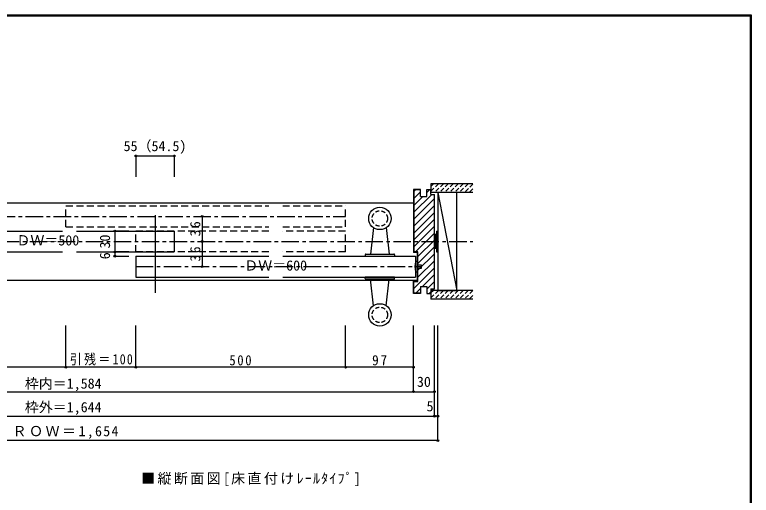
# Model space of a CAD drawing. Units: millimetres at full size, sheet at 1:5. Extents: x -973 to 977, y -718 to 696.
# Drawn here: x -77 to 977, y 8 to 696 of the extents above; entities that cross this region are included whole.
import ezdxf
from ezdxf.enums import TextEntityAlignment as Align

# ---------------------------------------------------------------- set-up
doc = ezdxf.new("R2010")
doc.units = ezdxf.units.MM
doc.header["$LTSCALE"] = 5
doc.header["$PDMODE"] = 32
doc.header["$PDSIZE"] = 2.5
for name, pattern in [('CHAIN1', [8, 5, -1, 1, -1]), ('DASHED1', [1.8, 1.2, -0.6]), ('DASHED2', [3, 2, -1])]:
    doc.linetypes.add(name, pattern=pattern)
for name, color, linetype in [('0-1_通り芯', 4, 'CHAIN1'), ('0-2_柱', 7, 'Continuous'), ('0-3_仕上げ', 7, 'Continuous'), ('0-4_枠', 3, 'Continuous'), ('0-5_ケーシング', 3, 'Continuous'), ('0-6_扉', 6, 'Continuous'), ('0-7_金物', 7, 'Continuous'), ('0-A_文字', 3, 'Continuous'), ('0-B_寸法', 7, 'Continuous'), ('0-C_ハッチ', 4, 'Continuous'), ('F-1_枠', 6, 'Continuous')]:
    doc.layers.add(name, color=color, linetype=linetype)
doc.styles.add('ＭＳ ゴシック', font='')
doc.styles.get('ＭＳ ゴシック').set_extended_font_data('MS Gothic')

msp = doc.modelspace()

# ---------------------------------------------------------------- linework, layer by layer
at = {"layer": '0-1_通り芯'}
for p, q in [((-501.175, 407.167), (396.512, 407.167)), ((-575.175, 371.167), (578.481, 371.167)), ((96.481, 335.167), (504.481, 335.167))]:
    msp.add_line(p, q, dxfattribs=at)
at = {"layer": '0-2_柱'}
for p, q in [((555.481, 441.167), (528.481, 441.167)), ((528.481, 441.167), (555.481, 301.167)), ((528.481, 441.167), (528.481, 301.167))]:
    msp.add_line(p, q, dxfattribs=at)
msp.add_lwpolyline([(528.481, 301.167), (555.481, 301.167), (555.481, 441.167)], dxfattribs=at)
at = {"layer": '0-3_仕上げ', "color": 2}
for p, q in [((518.481, 453.667), (518.481, 441.167)), ((578.481, 453.667), (518.481, 453.667)), ((578.481, 441.167), (518.481, 441.167)), ((518.481, 301.167), (518.481, 288.667)), ((578.481, 301.167), (518.481, 301.167)), ((578.481, 288.667), (518.481, 288.667))]:
    msp.add_line(p, q, dxfattribs=at)
at = {"layer": '0-4_枠'}
for p, q in [((503.481, 445.667), (493.481, 445.667)), ((493.481, 445.667), (493.481, 355.667)), ((503.481, 445.167), (493.981, 445.167)), ((493.981, 445.167), (493.981, 356.167)), ((503.481, 435.667), (503.481, 445.667)), ((512.481, 445.667), (518.481, 445.667)), ((512.481, 435.667), (512.481, 445.667)), ((518.481, 438.667), (518.481, 445.667)), ((503.481, 435.667), (512.481, 435.667)), ((518.481, 438.667), (523.481, 438.667)), ((523.481, 303.667), (523.481, 438.667)), ((499.481, 355.667), (493.481, 355.667)), ((499.981, 356.167), (493.981, 356.167)), ((499.481, 314.667), (499.481, 355.667)), ((499.981, 314.167), (499.981, 356.167)), ((493.481, 314.667), (499.481, 314.667)), ((493.481, 296.667), (493.481, 314.667)), ((493.981, 314.167), (499.981, 314.167)), ((493.981, 297.167), (493.981, 314.167)), ((503.481, 306.667), (503.481, 296.667)), ((503.481, 306.667), (512.481, 306.667)), ((512.481, 306.667), (512.481, 296.667)), ((503.481, 296.667), (493.481, 296.667)), ((503.481, 297.167), (493.981, 297.167)), ((512.481, 296.667), (518.481, 296.667)), ((518.481, 303.667), (518.481, 296.667)), ((518.481, 303.667), (523.481, 303.667))]:
    msp.add_line(p, q, dxfattribs=at)
at = {"layer": '0-4_枠', "color": 4}
for p, q in [((-496.175, 426.667), (493.481, 426.667)), ((-490.175, 315.667), (499.481, 315.667))]:
    msp.add_line(p, q, dxfattribs=at)
at = {"layer": '0-5_ケーシング'}
for p, q in [((436.231, 391.112), (431.981, 353.167)), ((454.731, 391.112), (458.981, 353.167)), ((424.481, 352.167), (424.481, 350.167)), ((424.481, 350.167), (466.481, 350.167)), ((425.481, 353.167), (465.481, 353.167)), ((466.481, 352.167), (466.481, 350.167)), ((424.481, 318.167), (424.481, 320.167)), ((466.481, 320.167), (424.481, 320.167)), ((465.481, 317.167), (425.481, 317.167)), ((436.231, 279.222), (431.981, 317.167)), ((454.731, 279.222), (458.981, 317.167)), ((466.481, 318.167), (466.481, 320.167))]:
    msp.add_line(p, q, dxfattribs=at)
for centre in [(445.481, 404.167), (445.481, 266.167)]:
    msp.add_circle(centre, 16, dxfattribs=at)
at = {"layer": '0-5_ケーシング', "linetype": 'DASHED1'}
for centre in [(445.481, 404.167), (445.481, 266.167)]:
    msp.add_circle(centre, 11, dxfattribs=at)
at = {"layer": '0-5_ケーシング'}
for centre, start, end in [((425.481, 352.167), 90, 180), ((465.481, 352.167), 0, 90), ((425.481, 318.167), 180, 270), ((465.481, 318.167), 270, 0)]:
    msp.add_arc(centre, 1, start, end, dxfattribs=at)
at = {"layer": '0-6_扉', "color": 2, "linetype": 'DASHED2'}
for p, q in [((-3.488, 392.167), (-3.488, 422.167)), ((-3.488, 422.167), (286.481, 422.167)), ((306.481, 422.167), (396.512, 422.167)), ((396.512, 392.167), (396.512, 422.167)), ((-3.488, 392.167), (286.481, 392.167)), ((306.481, 392.167), (396.512, 392.167)), ((96.512, 356.167), (96.512, 386.167)), ((286.481, 386.167), (96.512, 386.167)), ((396.512, 386.167), (306.481, 386.167)), ((396.512, 356.167), (396.512, 386.167)), ((286.481, 356.167), (96.512, 356.167)), ((396.512, 356.167), (306.481, 356.167))]:
    msp.add_line(p, q, dxfattribs=at)
at = {"layer": '0-6_扉'}
for p, q in [((-148.175, 386.167), (-8.347, 386.167)), ((11.653, 386.167), (151.481, 386.167)), ((151.481, 386.167), (151.481, 356.167)), ((-148.175, 356.167), (-8.347, 356.167)), ((11.653, 356.167), (151.481, 356.167)), ((96.481, 350.167), (96.481, 320.167)), ((96.481, 350.167), (286.481, 350.167)), ((306.481, 350.167), (496.481, 350.167)), ((496.481, 350.167), (496.481, 320.167)), ((96.481, 320.167), (286.481, 320.167)), ((306.481, 320.167), (496.481, 320.167))]:
    msp.add_line(p, q, dxfattribs=at)
at = {"layer": '0-7_金物'}
for p, q in [((524.481, 380.167), (523.481, 380.167)), ((524.481, 381.167), (524.481, 361.167)), ((526.481, 381.167), (524.481, 381.167)), ((526.481, 386.167), (528.481, 386.167)), ((526.481, 386.167), (526.481, 356.167)), ((528.481, 356.167), (528.481, 386.167)), ((524.481, 362.167), (523.481, 362.167)), ((526.481, 361.167), (524.481, 361.167)), ((526.481, 356.167), (528.481, 356.167)), ((499.481, 342.667), (496.481, 342.667)), ((499.481, 337.667), (504.481, 337.667)), ((504.481, 337.667), (504.481, 332.667)), ((504.481, 332.667), (499.481, 332.667))]:
    msp.add_line(p, q, dxfattribs=at)
msp.add_lwpolyline([(496.481, 327.667), (499.481, 327.667), (499.481, 342.667)], dxfattribs=at)
msp.add_arc((524.106, 335.167), 28.625, 164.81071, 195.18929, dxfattribs=at)
at = {"layer": '0-A_文字'}
msp.add_line((123.981, 408.667), (123.981, 297.667), dxfattribs=at)
at = {"layer": '0-B_寸法', "color": 4}
for p, q in [((96.481, 493.667), (96.481, 463.667)), ((96.481, 493.667), (151.481, 493.667)), ((151.481, 493.667), (151.481, 463.667)), ((191.481, 407.167), (191.481, 371.167)), ((191.481, 371.167), (191.481, 335.167)), ((86.481, 356.167), (66.481, 356.167)), ((-3.519, 191.167), (-3.519, 251.167)), ((96.481, 191.167), (96.481, 251.167)), ((396.512, 191.167), (396.512, 251.167)), ((493.512, 156.167), (493.512, 251.167)), ((523.512, 121.167), (523.512, 251.167)), ((528.481, 86.167), (528.481, 251.167)), ((-3.519, 191.167), (-490.175, 191.167)), ((96.481, 191.167), (-3.519, 191.167)), ((396.512, 191.167), (96.481, 191.167)), ((493.512, 191.167), (396.512, 191.167)), ((-490.175, 156.167), (493.512, 156.167)), ((493.512, 156.167), (523.512, 156.167)), ((-520.175, 121.167), (523.512, 121.167)), ((528.481, 121.167), (523.512, 121.167)), ((528.481, 86.167), (-525.175, 86.167))]:
    msp.add_line(p, q, dxfattribs=at)
msp.add_lwpolyline([(86.481, 386.167), (66.481, 386.167), (66.481, 350.167), (86.481, 350.167)], dxfattribs=at)
at = {"layer": '0-B_寸法'}
for p in [(96.481, 493.667), (151.481, 493.667), (191.481, 407.167), (66.481, 386.167), (191.481, 371.167), (66.481, 356.167), (66.481, 350.167), (191.481, 335.167), (-3.519, 191.167), (96.481, 191.167), (396.512, 191.167), (493.512, 191.167), (493.512, 156.167), (523.512, 156.167), (523.512, 121.167), (528.481, 121.167), (528.481, 86.167)]:
    msp.add_point(p, dxfattribs=at)
at = {"layer": '0-C_ハッチ', "linetype": 'DASHED1'}
for p, q in [((529.202, 453.667), (518.481, 442.946)), ((522.131, 453.667), (518.481, 450.017)), ((536.273, 453.667), (523.773, 441.167)), ((543.344, 453.667), (530.844, 441.167)), ((550.415, 453.667), (537.915, 441.167)), ((557.486, 453.667), (544.986, 441.167)), ((564.557, 453.667), (552.057, 441.167)), ((571.628, 453.667), (559.128, 441.167)), ((578.481, 453.449), (566.199, 441.167)), ((578.481, 446.378), (573.27, 441.167)), ((529.202, 301.167), (518.481, 290.446)), ((522.131, 301.167), (518.481, 297.517)), ((536.273, 301.167), (523.773, 288.667)), ((543.344, 301.167), (530.844, 288.667)), ((550.415, 301.167), (537.915, 288.667)), ((557.486, 301.167), (544.986, 288.667)), ((564.557, 301.167), (552.057, 288.667)), ((571.628, 301.167), (559.128, 288.667)), ((578.481, 300.949), (566.199, 288.667)), ((578.481, 293.878), (573.27, 288.667))]:
    msp.add_line(p, q, dxfattribs=at)
at = {"layer": '0-C_ハッチ'}
for p, q in [((496.454, 445.202), (493.981, 442.729)), ((516.753, 445.702), (512.481, 441.43)), ((493.981, 432.83), (503.481, 442.33)), ((493.981, 413.031), (519.653, 438.702)), ((506.753, 435.702), (493.981, 422.93)), ((523.481, 432.631), (493.981, 403.131)), ((523.481, 422.732), (493.981, 393.232)), ((523.481, 412.832), (493.981, 383.332)), ((523.481, 402.933), (493.981, 373.433)), ((523.481, 393.033), (493.981, 363.533)), ((523.481, 383.134), (496.514, 356.167)), ((523.481, 373.234), (499.981, 349.734)), ((523.481, 363.335), (499.981, 339.835)), ((523.481, 353.435), (499.981, 329.935)), ((523.481, 343.536), (499.981, 320.036)), ((523.481, 333.636), (493.981, 304.136)), ((523.481, 323.737), (506.376, 306.631)), ((523.481, 313.837), (512.481, 302.837)), ((503.481, 303.737), (496.911, 297.167)), ((518.481, 298.938), (516.21, 296.667)), ((523.481, 303.938), (522.699, 303.156))]:
    msp.add_line(p, q, dxfattribs=at)
at = {"layer": 'F-1_枠'}
for p, q in [((-973.347, 695.833), (976.653, 695.833)), ((974.986, 695.833), (974.986, -700.833)), ((975.82, 695.833), (975.82, -700.833)), ((976.653, 695.833), (976.653, -700.833)), ((-973.347, 695), (976.653, 695)), ((-973.347, 694.167), (976.653, 694.167))]:
    msp.add_line(p, q, dxfattribs=at)

# ---------------------------------------------------------------- texts
at = {"layer": '0-A_文字', "color": 7, "insert": (104.174, 21.304), "char_height": 14.66, "attachment_point": 7, "style": 'ＭＳ ゴシック'}
msp.add_mtext('\\T1.17;■縦断面図[床直付けﾚｰﾙﾀｲﾌﾟ]', dxfattribs=at)
at = {"layer": '0-B_寸法', "style": 'ＭＳ ゴシック'}
for s, p in [('55（54.5)', (78.981, 496.167)), ('ＤＷ＝500', (-74.316, 361.167)), ('ＤＷ＝600', (251.481, 325.167)), ('枠内＝1,584', (-62.326, 156.167)), ('30', (498.494, 158.667)), ('枠外＝1,644', (-62.326, 122.382)), ('5', (512.236, 123.667))]:
    msp.add_text(s, height=14.66, dxfattribs=at).set_placement(p, align=Align.BOTTOM_LEFT)
for s, p in [('30', (63.981, 361.167)), ('6', (63.981, 345.712))]:
    msp.add_text(s, height=14.66, rotation=90, dxfattribs=at).set_placement(p, align=Align.BOTTOM_LEFT)
at = {"layer": '0-B_寸法', "char_height": 14.66, "attachment_point": 7, "rotation": 90, "style": 'ＭＳ ゴシック'}
for insert in [(188.981, 378.542), (188.981, 342.542)]:
    msp.add_mtext('\\T1.27;\\W0.95;36', dxfattribs=dict(at, insert=insert))
at = {"layer": '0-B_寸法', "char_height": 14.66, "attachment_point": 7, "style": 'ＭＳ ゴシック'}
for s, insert in [('\\T1.2;\\W0.85;引残＝100', (2.106, 193.667)), ('\\T1.27;\\W0.9;500', (230.247, 193.667)), ('\\T1.27;\\W0.95;97', (434.387, 193.667)), ('\\T1.18;ＲＯＷ＝1,654', (-79.842, 88.667))]:
    msp.add_mtext(s, dxfattribs=dict(at, insert=insert))

doc.saveas('drawing.dxf')
